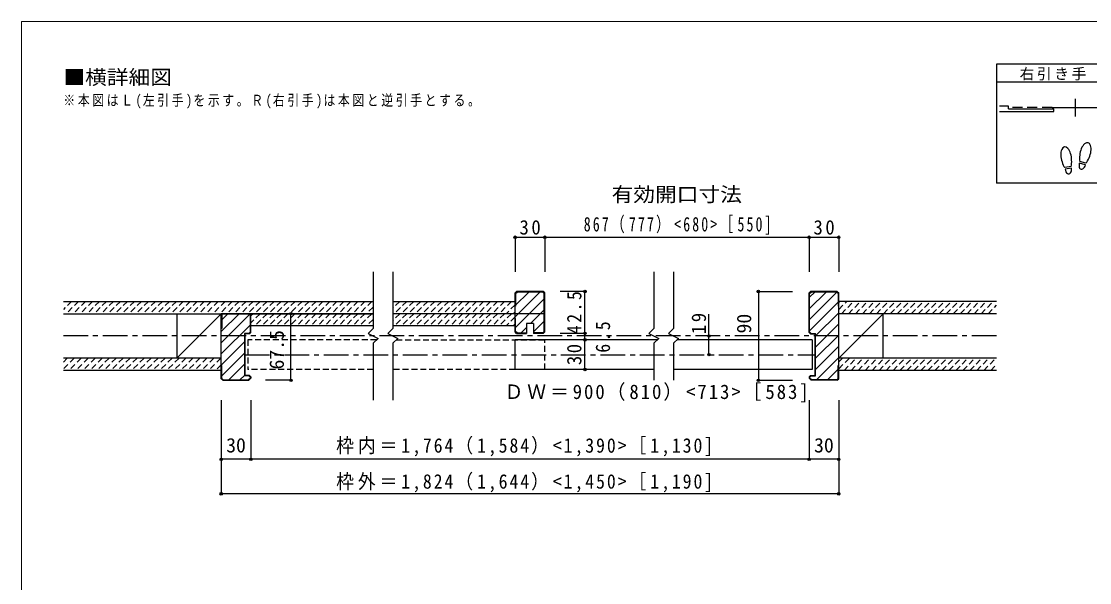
# Model space of a CAD drawing. Units: millimetres on the paper, with parts at other scales. Extents: x -197 to 198, y -138 to 137.
# Drawn here: x -197.2 to 19.2, y 23.2 to 137 of the extents above; entities that cross this region are included whole.
import ezdxf
from ezdxf.enums import TextEntityAlignment as Align

# ---------------------------------------------------------------- set-up
doc = ezdxf.new("R2010")
doc.units = ezdxf.units.MM
doc.header["$PDMODE"] = 32
doc.header["$PDSIZE"] = 0.5
for name, pattern in [('CHAIN1', [8, 5, -1, 1, -1]), ('DASHED1', [1.8, 1.2, -0.6]), ('DASHED2', [3, 2, -1])]:
    doc.linetypes.add(name, pattern=pattern)
for name, color, linetype in [('0-1_通り芯', 4, 'CHAIN1'), ('0-2_柱', 3, 'Continuous'), ('0-3_仕上げ', 2, 'Continuous'), ('0-4_枠', 3, 'Continuous'), ('0-6_扉', 2, 'Continuous'), ('0-8_戸当り', 3, 'Continuous'), ('0-A_文字', 7, 'Continuous'), ('0-B_寸法', 7, 'Continuous'), ('0-C_ハッチ', 4, 'DASHED1')]:
    doc.layers.add(name, color=color, linetype=linetype)
doc.layers.add('F-0_補助線', color=7, linetype='Continuous', lineweight=18)
doc.styles.add('ＭＳ ゴシック', font='')
doc.styles.get('ＭＳ ゴシック').set_extended_font_data('MS Gothic')

msp = doc.modelspace()

# ---------------------------------------------------------------- linework, layer by layer
at = {"layer": '0-1_通り芯'}
for p, q in [((0.331, 73.25), (-188.667, 73.25)), ((-151.898, 69.45), (-36.438, 69.45))]:
    msp.add_line(p, q, dxfattribs=at)
at = {"layer": '0-2_柱'}
for p, q in [((-165.698, 77.75), (-165.698, 68.75)), ((-22.638, 68.75), (-22.638, 77.75))]:
    msp.add_line(p, q, dxfattribs=at)
at = {"layer": '0-2_柱', "color": 7}
for p, q in [((-156.698, 77.75), (-165.698, 68.75)), ((-22.638, 77.75), (-31.638, 68.75))]:
    msp.add_line(p, q, dxfattribs=at)
at = {"layer": '0-3_仕上げ'}
for p, q in [((-188.667, 80.25), (-125.933, 80.25)), ((-121.933, 80.25), (-97.168, 80.25)), ((0.331, 80.25), (-31.638, 80.25)), ((-188.667, 77.75), (-125.933, 77.75)), ((-125.933, 77.75), (-156.698, 77.75)), ((-97.168, 77.75), (-121.933, 77.75)), ((0.331, 77.75), (-31.638, 77.75)), ((-150.698, 75.35), (-125.933, 75.35)), ((-121.933, 75.35), (-97.168, 75.35)), ((-156.698, 68.75), (-188.667, 68.75)), ((0.331, 68.75), (-31.638, 68.75)), ((-156.698, 66.25), (-188.667, 66.25)), ((0.331, 66.25), (-31.638, 66.25))]:
    msp.add_line(p, q, dxfattribs=at)
at = {"layer": '0-4_枠'}
for p, q in [((-97.168, 81.95), (-96.868, 82.25)), ((-91.468, 82.25), (-96.868, 82.25)), ((-91.168, 81.95), (-91.468, 82.25)), ((-37.638, 81.95), (-37.338, 82.25)), ((-31.938, 82.25), (-37.338, 82.25)), ((-31.938, 82.25), (-31.638, 81.95)), ((-97.168, 74.05), (-97.168, 81.95)), ((-97.068, 81.85), (-96.768, 82.15)), ((-97.068, 81.85), (-97.068, 79.25)), ((-91.568, 82.15), (-96.768, 82.15)), ((-91.568, 82.15), (-91.268, 81.85)), ((-91.268, 74.15), (-91.268, 81.85)), ((-91.168, 74.05), (-91.168, 81.95)), ((-37.638, 73.95), (-37.638, 81.95)), ((-37.538, 81.85), (-37.238, 82.15)), ((-37.538, 74.05), (-37.538, 81.85)), ((-32.038, 82.15), (-37.238, 82.15)), ((-31.738, 81.85), (-32.038, 82.15)), ((-31.738, 81.85), (-31.738, 79.25)), ((-31.638, 64.55), (-31.638, 81.95)), ((-97.068, 79.25), (-97.168, 79.25)), ((-31.738, 79.25), (-31.638, 79.25)), ((-150.698, 77.75), (-156.698, 77.75)), ((-156.698, 64.55), (-156.698, 77.75)), ((-150.798, 74.05), (-150.798, 77.75)), ((-150.698, 73.95), (-150.698, 77.75)), ((-91.168, 77.75), (-97.168, 77.75)), ((-97.068, 76.75), (-97.168, 76.75)), ((-97.068, 74.15), (-97.068, 76.75)), ((-94.858, 75.75), (-94.858, 73.75)), ((-93.478, 75.75), (-94.858, 75.75)), ((-93.478, 75.75), (-93.478, 73.75)), ((-151.998, 73.75), (-151.998, 65.15)), ((-151.098, 73.75), (-151.998, 73.75)), ((-151.898, 73.65), (-151.898, 65.25)), ((-150.998, 73.65), (-151.898, 73.65)), ((-151.098, 73.75), (-150.798, 74.05)), ((-150.698, 73.95), (-150.998, 73.65)), ((-96.868, 73.75), (-97.168, 74.05)), ((-96.768, 73.85), (-97.068, 74.15)), ((-96.868, 73.75), (-94.858, 73.75)), ((-96.768, 73.85), (-94.858, 73.85)), ((-91.568, 73.85), (-93.478, 73.85)), ((-91.468, 73.75), (-93.478, 73.75)), ((-91.568, 73.85), (-91.268, 74.15)), ((-91.468, 73.75), (-91.168, 74.05)), ((-37.338, 73.65), (-37.638, 73.95)), ((-37.238, 73.75), (-37.538, 74.05)), ((-37.338, 73.65), (-36.438, 73.65)), ((-37.238, 73.75), (-36.338, 73.75)), ((-36.438, 65.25), (-36.438, 73.65)), ((-36.338, 65.15), (-36.338, 73.75)), ((-156.698, 67.25), (-156.598, 67.25)), ((-156.598, 64.65), (-156.598, 67.25)), ((-31.738, 67.25), (-31.638, 67.25)), ((-31.738, 64.65), (-31.738, 67.25)), ((-151.098, 65.15), (-151.998, 65.15)), ((-150.998, 65.25), (-151.898, 65.25)), ((-151.098, 65.15), (-150.798, 64.85)), ((-150.998, 65.25), (-150.698, 64.95)), ((-150.698, 64.95), (-150.698, 64.674)), ((-37.338, 65.25), (-37.638, 64.95)), ((-37.638, 64.95), (-37.638, 64.674)), ((-37.538, 64.85), (-37.238, 65.15)), ((-37.338, 65.25), (-36.438, 65.25)), ((-37.238, 65.15), (-36.338, 65.15)), ((-156.398, 64.25), (-156.698, 64.55)), ((-156.298, 64.35), (-156.598, 64.65)), ((-156.398, 64.25), (-151.122, 64.25)), ((-156.298, 64.35), (-151.164, 64.35)), ((-150.798, 64.716), (-151.164, 64.35)), ((-150.698, 64.674), (-151.122, 64.25)), ((-150.798, 64.85), (-150.798, 64.716)), ((-37.214, 64.25), (-37.638, 64.674)), ((-37.538, 64.85), (-37.538, 64.716)), ((-37.173, 64.35), (-37.538, 64.716)), ((-31.938, 64.25), (-37.214, 64.25)), ((-32.038, 64.35), (-37.173, 64.35)), ((-32.038, 64.35), (-31.738, 64.65)), ((-31.938, 64.25), (-31.638, 64.55))]:
    msp.add_line(p, q, dxfattribs=at)
msp.add_lwpolyline([(-156.598, 77.75), (-156.598, 74.75), (-156.698, 74.75)], dxfattribs=at)
at = {"layer": '0-6_扉', "linetype": 'DASHED1'}
for p, q in [((-151.298, 72.45), (-151.298, 66.45)), ((-125.233, 72.45), (-151.298, 72.45)), ((-121.233, 72.45), (-91.168, 72.45)), ((-91.168, 66.45), (-91.168, 72.45)), ((-125.933, 66.45), (-151.298, 66.45)), ((-97.168, 66.45), (-121.933, 66.45))]:
    msp.add_line(p, q, dxfattribs=at)
at = {"layer": '0-6_扉'}
for p, q in [((-125.933, 71.75), (-125.933, 60.25)), ((-121.933, 71.75), (-121.933, 60.25)), ((-69.103, 71.75), (-69.103, 64.25)), ((-65.103, 71.75), (-65.103, 64.25))]:
    msp.add_line(p, q, dxfattribs=at)
at = {"layer": '0-6_扉', "color": 6}
for p, q in [((-68.403, 72.45), (-97.168, 72.45)), ((-37.038, 72.45), (-64.403, 72.45)), ((-37.038, 72.45), (-37.038, 66.45)), ((-37.038, 66.45), (-65.103, 66.45))]:
    msp.add_line(p, q, dxfattribs=at)
at = {"layer": '0-6_扉'}
for points in [[(-125.933, 86.25), (-125.933, 74.75), (-126.933, 73.75), (-124.933, 72.75), (-125.933, 71.75)], [(-121.933, 86.25), (-121.933, 74.75), (-122.933, 73.75), (-120.933, 72.75), (-121.933, 71.75)], [(-69.103, 86.25), (-69.103, 74.75), (-70.103, 73.75), (-68.103, 72.75), (-69.103, 71.75)], [(-65.103, 86.25), (-65.103, 74.75), (-66.103, 73.75), (-64.103, 72.75), (-65.103, 71.75)]]:
    msp.add_lwpolyline(points, dxfattribs=at)
at = {"layer": '0-6_扉', "color": 6}
msp.add_lwpolyline([(-69.103, 66.45), (-97.168, 66.45), (-97.168, 72.45)], dxfattribs=at)
at = {"layer": '0-8_戸当り'}
for p, q in [((16.321, 117.711), (16.321, 121.311)), ((18.344, 107.939), (17.072, 108.28)), ((18.426, 108.244), (17.154, 108.584)), ((15.424, 107.59), (14.127, 107.361)), ((15.479, 107.28), (14.182, 107.051))]:
    msp.add_line(p, q, dxfattribs=at)
at = {"layer": '0-8_戸当り', "color": 2}
for p, q in [((2.731, 119.781), (0.931, 119.781)), ((2.731, 119.241), (2.731, 119.781)), ((2.731, 119.241), (11.911, 119.241)), ((11.551, 119.511), (20.731, 119.511)), ((11.911, 118.701), (11.911, 119.241)), ((0.931, 118.701), (11.911, 118.701))]:
    msp.add_line(p, q, dxfattribs=at)
at = {"layer": '0-8_戸当り', "color": 2, "linetype": 'DASHED2'}
msp.add_line((11.551, 119.511), (2.731, 119.511), dxfattribs=at)
at = {"layer": '0-8_戸当り'}
for centre, major_axis, ratio, start_param, end_param in [((18.313, 110.365), (0.547, 2.04), 0.5, 4.3405914, 8.2257792), ((14.425, 109.465), (-0.367, 2.08), 0.5, 4.3405914, 8.2257792), ((14.436, 109.405), (-0.444, 2.52), 0.4, 1.8506333, 2.4428768), ((14.436, 109.405), (-0.444, 2.52), 0.4, 3.8403085, 4.432552), ((17.708, 108.11), (0.284, 1.06), 0.6, 1.5707963, 4.712389), ((18.297, 110.307), (0.662, 2.472), 0.4, 1.8506333, 2.4428768), ((18.297, 110.307), (0.662, 2.472), 0.4, 3.8403085, 4.432552), ((14.831, 107.165), (-0.191, 1.081), 0.6, 1.5707963, 4.712389)]:
    msp.add_ellipse(centre, major_axis=major_axis, ratio=ratio, start_param=start_param, end_param=end_param, dxfattribs=at)
at = {"layer": '0-A_文字', "color": 3}
for p, q in [((45.931, 128.333), (0.331, 128.333)), ((0.331, 128.333), (0.331, 104.183)), ((0.331, 124.733), (45.931, 124.733)), ((45.931, 104.183), (0.331, 104.183))]:
    msp.add_line(p, q, dxfattribs=at)
at = {"layer": '0-B_寸法', "color": 4}
for p, q in [((-97.168, 93.25), (-91.168, 93.25)), ((-97.168, 93.25), (-97.168, 86.25)), ((-91.168, 93.25), (-91.168, 86.25)), ((-91.168, 93.25), (-37.638, 93.25)), ((-37.638, 93.25), (-37.638, 86.25)), ((-37.638, 93.25), (-31.638, 93.25)), ((-31.638, 93.25), (-31.638, 86.25)), ((-83.04, 82.25), (-88.049, 82.25)), ((-83.04, 73.75), (-83.04, 82.25)), ((-47.923, 82.25), (-41.018, 82.25)), ((-47.923, 82.25), (-47.923, 64.25)), ((-142.57, 77.75), (-147.698, 77.75)), ((-142.57, 64.25), (-142.57, 77.75)), ((-57.923, 69.45), (-57.923, 77.65)), ((-83.04, 73.75), (-88.049, 73.75)), ((-83.04, 72.45), (-83.04, 73.75)), ((-83.04, 72.45), (-88.049, 72.45)), ((-83.04, 66.45), (-83.04, 72.45)), ((-83.04, 66.45), (-88.049, 66.45)), ((-142.57, 64.25), (-147.698, 64.25)), ((-47.923, 64.25), (-41.018, 64.25)), ((-156.698, 60.25), (-156.698, 41.25)), ((-150.698, 60.25), (-150.698, 48.25)), ((-37.638, 60.25), (-37.638, 48.25)), ((-31.638, 60.25), (-31.638, 41.25)), ((-31.638, 48.25), (-156.698, 48.25)), ((-31.638, 41.25), (-156.698, 41.25))]:
    msp.add_line(p, q, dxfattribs=at)
at = {"layer": '0-B_寸法'}
for p in [(-97.168, 93.25), (-91.168, 93.25), (-37.638, 93.25), (-31.638, 93.25), (-83.04, 82.25), (-47.923, 82.25), (-142.57, 77.75), (-83.04, 73.75), (-83.04, 72.45), (-57.923, 73.25), (-57.923, 69.45), (-83.04, 66.45), (-142.57, 64.25), (-47.923, 64.25), (-156.698, 48.25), (-150.698, 48.25), (-37.638, 48.25), (-31.638, 48.25), (-156.698, 41.25), (-31.638, 41.25)]:
    msp.add_point(p, dxfattribs=at)
at = {"layer": '0-C_ハッチ'}
for p, q in [((-186.999, 80.25), (-188.667, 78.582)), ((-185.584, 80.25), (-188.084, 77.75)), ((-184.17, 80.25), (-186.67, 77.75)), ((-182.756, 80.25), (-185.256, 77.75)), ((-181.342, 80.25), (-183.842, 77.75)), ((-179.927, 80.25), (-182.427, 77.75)), ((-178.513, 80.25), (-181.013, 77.75)), ((-177.099, 80.25), (-179.599, 77.75)), ((-175.685, 80.25), (-178.185, 77.75)), ((-174.271, 80.25), (-176.771, 77.75)), ((-172.856, 80.25), (-175.356, 77.75)), ((-171.442, 80.25), (-173.942, 77.75)), ((-170.028, 80.25), (-172.528, 77.75)), ((-168.614, 80.25), (-171.114, 77.75)), ((-167.2, 80.25), (-169.7, 77.75)), ((-165.785, 80.25), (-168.285, 77.75)), ((-164.371, 80.25), (-166.871, 77.75)), ((-162.957, 80.25), (-165.457, 77.75)), ((-161.543, 80.25), (-164.043, 77.75)), ((-160.128, 80.25), (-162.628, 77.75)), ((-158.714, 80.25), (-161.214, 77.75)), ((-157.3, 80.25), (-159.8, 77.75)), ((-155.886, 80.25), (-158.386, 77.75)), ((-154.472, 80.25), (-156.972, 77.75)), ((-153.057, 80.25), (-155.557, 77.75)), ((-151.643, 80.25), (-154.143, 77.75)), ((-150.229, 80.25), (-152.729, 77.75)), ((-148.815, 80.25), (-151.315, 77.75)), ((-147.401, 80.25), (-149.901, 77.75)), ((-145.986, 80.25), (-148.486, 77.75)), ((-144.572, 80.25), (-147.072, 77.75)), ((-143.158, 80.25), (-145.658, 77.75)), ((-141.744, 80.25), (-144.244, 77.75)), ((-140.329, 80.25), (-142.829, 77.75)), ((-138.915, 80.25), (-141.415, 77.75)), ((-137.501, 80.25), (-140.001, 77.75)), ((-136.087, 80.25), (-138.587, 77.75)), ((-134.673, 80.25), (-137.173, 77.75)), ((-133.258, 80.25), (-135.758, 77.75)), ((-131.844, 80.25), (-134.344, 77.75)), ((-130.43, 80.25), (-132.93, 77.75)), ((-129.016, 80.25), (-131.516, 77.75)), ((-127.602, 80.25), (-130.102, 77.75)), ((-126.187, 80.25), (-128.687, 77.75)), ((-120.53, 80.25), (-121.933, 78.848)), ((-119.116, 80.25), (-121.616, 77.75)), ((-117.702, 80.25), (-120.202, 77.75)), ((-116.288, 80.25), (-118.788, 77.75)), ((-114.874, 80.25), (-117.374, 77.75)), ((-113.459, 80.25), (-115.959, 77.75)), ((-112.045, 80.25), (-114.545, 77.75)), ((-110.631, 80.25), (-113.131, 77.75)), ((-109.217, 80.25), (-111.717, 77.75)), ((-107.803, 80.25), (-110.303, 77.75)), ((-106.388, 80.25), (-108.888, 77.75)), ((-104.974, 80.25), (-107.474, 77.75)), ((-103.56, 80.25), (-106.06, 77.75)), ((-102.146, 80.25), (-104.646, 77.75)), ((-100.731, 80.25), (-103.231, 77.75)), ((-99.317, 80.25), (-101.817, 77.75)), ((-97.903, 80.25), (-100.403, 77.75)), ((-31.638, 78.619), (-30.008, 80.25)), ((-31.638, 80.034), (-31.422, 80.25)), ((-31.093, 77.75), (-28.593, 80.25)), ((-29.679, 77.75), (-27.179, 80.25)), ((-28.265, 77.75), (-25.765, 80.25)), ((-26.851, 77.75), (-24.351, 80.25)), ((-25.437, 77.75), (-22.937, 80.25)), ((-24.022, 77.75), (-21.522, 80.25)), ((-22.608, 77.75), (-20.108, 80.25)), ((-21.194, 77.75), (-18.694, 80.25)), ((-19.78, 77.75), (-17.28, 80.25)), ((-18.366, 77.75), (-15.866, 80.25)), ((-16.951, 77.75), (-14.451, 80.25)), ((-15.537, 77.75), (-13.037, 80.25)), ((-14.123, 77.75), (-11.623, 80.25)), ((-12.709, 77.75), (-10.209, 80.25)), ((-11.294, 77.75), (-8.794, 80.25)), ((-9.88, 77.75), (-7.38, 80.25)), ((-8.466, 77.75), (-5.966, 80.25)), ((-7.052, 77.75), (-4.552, 80.25)), ((-5.638, 77.75), (-3.138, 80.25)), ((-4.223, 77.75), (-1.723, 80.25)), ((-2.809, 77.75), (-0.309, 80.25)), ((-125.933, 79.09), (-127.273, 77.75)), ((-97.168, 79.571), (-98.989, 77.75)), ((-97.168, 78.157), (-97.575, 77.75)), ((-1.395, 77.75), (0.331, 79.476)), ((-150.244, 77.75), (-150.698, 77.296)), ((-148.829, 77.75), (-150.698, 75.882)), ((-147.415, 77.75), (-149.815, 75.35)), ((-146.001, 77.75), (-148.401, 75.35)), ((-144.587, 77.75), (-146.987, 75.35)), ((-143.173, 77.75), (-145.573, 75.35)), ((-141.758, 77.75), (-144.158, 75.35)), ((-140.344, 77.75), (-142.744, 75.35)), ((-138.93, 77.75), (-141.33, 75.35)), ((-137.516, 77.75), (-139.916, 75.35)), ((-136.102, 77.75), (-138.502, 75.35)), ((-134.687, 77.75), (-137.087, 75.35)), ((-133.273, 77.75), (-135.673, 75.35)), ((-131.859, 77.75), (-134.259, 75.35)), ((-130.445, 77.75), (-132.845, 75.35)), ((-129.03, 77.75), (-131.43, 75.35)), ((-127.616, 77.75), (-130.016, 75.35)), ((-126.202, 77.75), (-128.602, 75.35)), ((-125.933, 76.605), (-127.188, 75.35)), ((-120.545, 77.75), (-121.933, 76.362)), ((-119.131, 77.75), (-121.531, 75.35)), ((-117.717, 77.75), (-120.117, 75.35)), ((-116.303, 77.75), (-118.703, 75.35)), ((-114.888, 77.75), (-117.288, 75.35)), ((-113.474, 77.75), (-115.874, 75.35)), ((-112.06, 77.75), (-114.46, 75.35)), ((-110.646, 77.75), (-113.046, 75.35)), ((-109.231, 77.75), (-111.631, 75.35)), ((-107.817, 77.75), (-110.217, 75.35)), ((-106.403, 77.75), (-108.803, 75.35)), ((-104.989, 77.75), (-107.389, 75.35)), ((-103.575, 77.75), (-105.975, 75.35)), ((-102.16, 77.75), (-104.56, 75.35)), ((-100.746, 77.75), (-103.146, 75.35)), ((-99.332, 77.75), (-101.732, 75.35)), ((-97.918, 77.75), (-100.318, 75.35)), ((-97.168, 77.086), (-98.904, 75.35)), ((-97.168, 75.671), (-97.489, 75.35)), ((-186.457, 68.75), (-188.667, 66.54)), ((-187.871, 68.75), (-188.667, 67.954)), ((-185.043, 68.75), (-187.543, 66.25)), ((-183.628, 68.75), (-186.128, 66.25)), ((-182.214, 68.75), (-184.714, 66.25)), ((-180.8, 68.75), (-183.3, 66.25)), ((-179.386, 68.75), (-181.886, 66.25)), ((-177.972, 68.75), (-180.472, 66.25)), ((-176.557, 68.75), (-179.057, 66.25)), ((-175.143, 68.75), (-177.643, 66.25)), ((-173.729, 68.75), (-176.229, 66.25)), ((-172.315, 68.75), (-174.815, 66.25)), ((-170.901, 68.75), (-173.401, 66.25)), ((-169.486, 68.75), (-171.986, 66.25)), ((-168.072, 68.75), (-170.572, 66.25)), ((-166.658, 68.75), (-169.158, 66.25)), ((-165.244, 68.75), (-167.744, 66.25)), ((-163.829, 68.75), (-166.329, 66.25)), ((-162.415, 68.75), (-164.915, 66.25)), ((-161.001, 68.75), (-163.501, 66.25)), ((-159.587, 68.75), (-162.087, 66.25)), ((-158.173, 68.75), (-160.673, 66.25)), ((-156.758, 68.75), (-159.258, 66.25)), ((-156.698, 67.396), (-157.844, 66.25)), ((-31.638, 66.578), (-29.466, 68.75)), ((-31.638, 67.992), (-30.88, 68.75)), ((-30.552, 66.25), (-28.052, 68.75)), ((-29.138, 66.25), (-26.638, 68.75)), ((-27.723, 66.25), (-25.223, 68.75)), ((-26.309, 66.25), (-23.809, 68.75)), ((-24.895, 66.25), (-22.395, 68.75)), ((-23.481, 66.25), (-20.981, 68.75)), ((-22.067, 66.25), (-19.567, 68.75)), ((-20.652, 66.25), (-18.152, 68.75)), ((-19.238, 66.25), (-16.738, 68.75)), ((-17.824, 66.25), (-15.324, 68.75)), ((-16.41, 66.25), (-13.91, 68.75)), ((-14.995, 66.25), (-12.495, 68.75)), ((-13.581, 66.25), (-11.081, 68.75)), ((-12.167, 66.25), (-9.667, 68.75)), ((-10.753, 66.25), (-8.253, 68.75)), ((-9.339, 66.25), (-6.839, 68.75)), ((-7.924, 66.25), (-5.424, 68.75)), ((-6.51, 66.25), (-4.01, 68.75)), ((-5.096, 66.25), (-2.596, 68.75)), ((-3.682, 66.25), (-1.182, 68.75)), ((-2.268, 66.25), (0.232, 68.75)), ((-0.853, 66.25), (0.331, 67.434))]:
    msp.add_line(p, q, dxfattribs=at)
at = {"layer": '0-C_ハッチ', "linetype": 'Continuous'}
for p, q in [((-97.168, 77.145), (-92.163, 82.15)), ((-97.168, 79.408), (-94.426, 82.15)), ((-97.068, 74.982), (-91.268, 80.782)), ((-36.477, 82.15), (-37.538, 81.089)), ((-34.215, 82.15), (-37.538, 78.826)), ((-31.995, 82.107), (-37.538, 76.564)), ((-31.738, 80.101), (-37.538, 74.301)), ((-94.038, 75.75), (-91.268, 78.52)), ((-31.638, 77.938), (-36.338, 73.238)), ((-156.698, 74.137), (-153.085, 77.75)), ((-156.698, 71.875), (-150.823, 77.75)), ((-156.598, 76.5), (-155.348, 77.75)), ((-93.478, 74.047), (-91.268, 76.257)), ((-156.698, 69.612), (-150.798, 75.512)), ((-95.938, 73.85), (-94.858, 74.93)), ((-31.638, 75.676), (-36.338, 70.976)), ((-156.698, 67.349), (-151.998, 72.049)), ((-31.638, 73.413), (-36.338, 68.713)), ((-156.598, 65.186), (-151.998, 69.786)), ((-31.638, 71.15), (-36.338, 66.45)), ((-155.172, 64.35), (-151.998, 67.524)), ((-31.638, 68.887), (-36.175, 64.35)), ((-152.909, 64.35), (-151.998, 65.261)), ((-31.738, 66.525), (-33.913, 64.35))]:
    msp.add_line(p, q, dxfattribs=at)
at = {"layer": 'F-0_補助線', "color": 3}
msp.add_lwpolyline([(-197.169, 137), (197.831, 137), (197.831, -138), (-197.169, -138)], close=True, dxfattribs=at)

# ---------------------------------------------------------------- texts
at = {"layer": '0-A_文字', "style": 'ＭＳ ゴシック', "width": 1.1}
msp.add_text('■横詳細図', height=2.933, dxfattribs=at).set_placement((-188.667, 123.333), align=Align.BOTTOM_LEFT)
at = {"layer": '0-A_文字', "char_height": 2.199, "attachment_point": 7, "style": 'ＭＳ ゴシック'}
for s, insert in [('\\T1.17;右引き手', (4.981, 125.033)), ('\\T1.22;\\W0.8;※本図はＬ(左引手)を示す。Ｒ(右引手)は本図と逆引手とする。', (-188.667, 119.333))]:
    msp.add_mtext(s, dxfattribs=dict(at, insert=insert))
at = {"layer": '0-B_寸法', "style": 'ＭＳ ゴシック', "width": 1.1}
msp.add_text('有効開口寸法', height=2.933, dxfattribs=at).set_placement((-77.653, 99.582), align=Align.BOTTOM_LEFT)
at = {"layer": '0-B_寸法', "style": 'ＭＳ ゴシック'}
for s, p in [('90', (-48.482, 73.746)), ('67.5', (-143.121, 66.45))]:
    msp.add_text(s, height=2.933, rotation=90, dxfattribs=at).set_placement(p, align=Align.BOTTOM_LEFT)
for p in [(-155.698, 48.75), (-36.638, 48.75)]:
    msp.add_text('30', height=2.933, dxfattribs=at).set_placement(p, align=Align.BOTTOM_LEFT)
at = {"layer": '0-B_寸法', "char_height": 2.933, "attachment_point": 7, "style": 'ＭＳ ゴシック'}
for s, insert in [('\\T1.31;\\W0.7;867（777）<680>［550]', (-83.278, 93.75)), ('\\T1.27;\\W0.95;30', (-96.293, 93.75)), ('\\T1.27;\\W0.95;30', (-36.763, 93.75)), ('\\T1.21;\\W0.95;ＤＷ＝900（810）<713>［583]', (-99.315, 59.783)), ('\\T1.22;\\W0.9;枠内＝1,764（1,584）<1,390>［1,130]', (-133.418, 48.832)), ('\\T1.22;\\W0.9;枠外＝1,824（1,644）<1,450>［1,190]', (-133.418, 41.542))]:
    msp.add_mtext(s, dxfattribs=dict(at, insert=insert))
at = {"layer": '0-B_寸法', "char_height": 2.933, "attachment_point": 7, "rotation": 90, "style": 'ＭＳ ゴシック'}
for s, insert in [('\\T1.28;\\W0.9;42.5', (-83.71, 73.625)), ('\\T1.27;\\W0.9;6.5', (-77.907, 69.85)), ('\\T1.27;\\W0.95;19', (-58.482, 73.625)), ('\\T1.27;\\W0.95;30', (-83.71, 67.325))]:
    msp.add_mtext(s, dxfattribs=dict(at, insert=insert))

doc.saveas('drawing.dxf')
